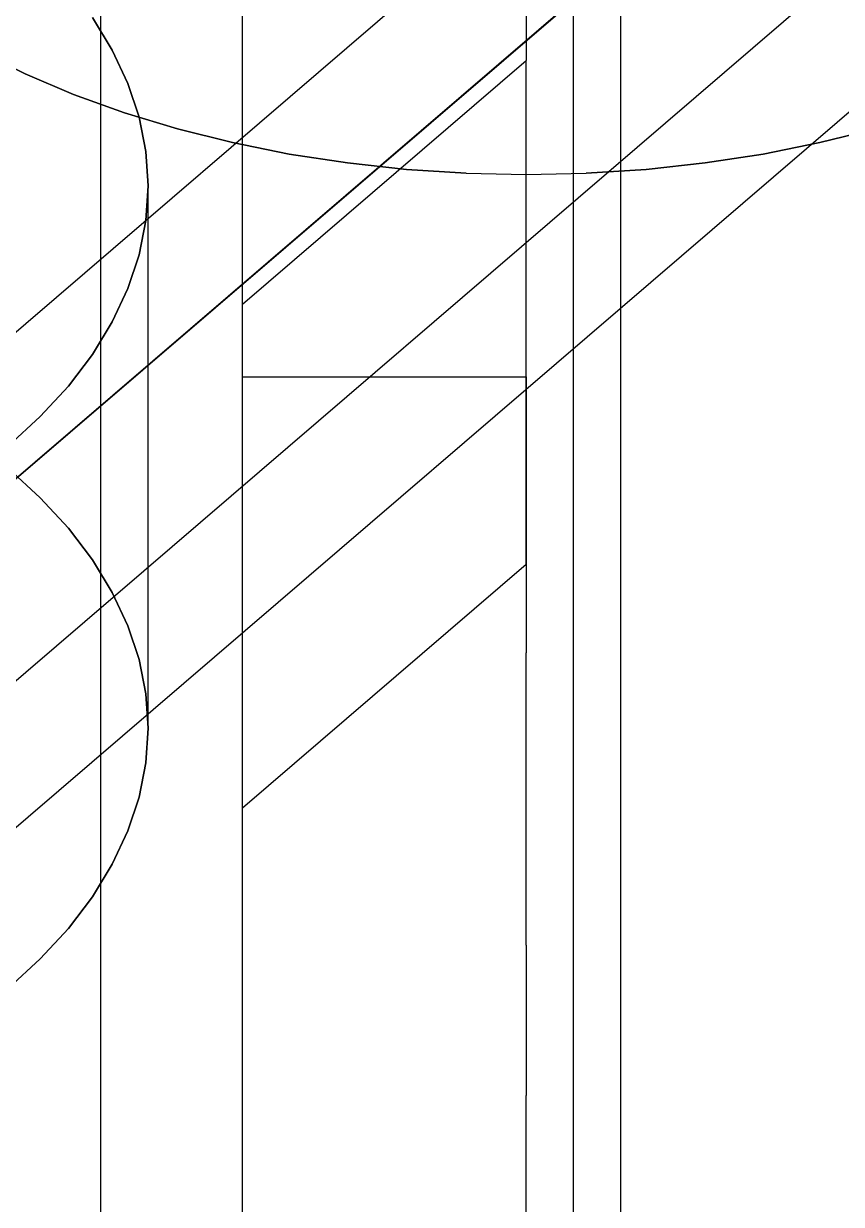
# Model space of a CAD drawing. Header units: millimetres. Extents: x -180 to 1414, y -663 to 972.
# Drawn here: x 589.37 to 606.67, y -445.06 to -420.1 of the extents above; entities that cross this region are included whole.
import ezdxf

# ---------------------------------------------------------------- set-up
doc = ezdxf.new("R2010")
doc.units = ezdxf.units.MM
doc.layers.add('HEAD_SIDE', color=8, linetype='Continuous')

msp = doc.modelspace()

# ---------------------------------------------------------------- linework, layer by layer
at = {"layer": 'HEAD_SIDE'}
for p, q in [((610.663, -408.202), (585.663, -429.663)), ((610.663, -408.202), (585.663, -429.663)), ((588.157, -430.619), (613.157, -409.158)), ((613.157, -409.158), (588.157, -430.619)), ((610.663, -415.574), (585.663, -437.036)), ((610.663, -415.574), (585.663, -437.036)), ((591, -422.293), (591, -415.658)), ((588.157, -437.992), (613.157, -416.53)), ((588.157, -437.992), (613.157, -416.53)), ((594, -426.03), (594, -417.338)), ((600, -417.338), (600, -420.879)), ((591, -426.635), (591, -419.051)), ((601, -420.377), (601, -419.777)), ((602, -420.377), (602, -419.777)), ((591.245, -420.655), (590.825, -419.967)), ((590.825, -419.967), (591.245, -420.655)), ((601, -421.143), (601, -420.377)), ((602, -421.143), (602, -420.377)), ((588.437, -420.684), (589.401, -421.159)), ((589.401, -421.159), (588.437, -420.684)), ((591.574, -421.359), (591.245, -420.655)), ((591.245, -420.655), (591.574, -421.359)), ((594, -426.03), (600, -420.879)), ((600, -431.528), (600, -420.879)), ((589.401, -421.159), (590.424, -421.592)), ((590.424, -421.592), (589.401, -421.159)), ((601, -422.07), (601, -421.143)), ((602, -422.07), (602, -421.143)), ((591.81, -422.076), (591.574, -421.359)), ((591.574, -421.359), (591.81, -422.076)), ((590.424, -421.592), (591.5, -421.98)), ((591.5, -421.98), (590.424, -421.592)), ((591.5, -421.98), (592.624, -422.321)), ((592.624, -422.321), (591.5, -421.98)), ((591.952, -422.8), (591.81, -422.076)), ((591.81, -422.076), (591.952, -422.8)), ((601, -423.153), (601, -422.07)), ((602, -423.153), (602, -422.07)), ((591, -429.083), (591, -422.293)), ((592.624, -422.321), (593.789, -422.613)), ((593.789, -422.613), (592.624, -422.321)), ((606.211, -422.613), (607.376, -422.321)), ((607.376, -422.321), (606.211, -422.613)), ((593.789, -422.613), (594.989, -422.853)), ((594.989, -422.853), (593.789, -422.613)), ((605.011, -422.853), (606.211, -422.613)), ((606.211, -422.613), (605.011, -422.853)), ((592, -423.529), (591.952, -422.8)), ((591.952, -422.8), (592, -423.529)), ((594.989, -422.853), (596.217, -423.042)), ((596.217, -423.042), (594.989, -422.853)), ((603.783, -423.042), (605.011, -422.853)), ((605.011, -422.853), (603.783, -423.042)), ((596.217, -423.042), (597.466, -423.178)), ((597.466, -423.178), (596.217, -423.042)), ((597.466, -423.178), (598.73, -423.259)), ((598.73, -423.259), (597.466, -423.178)), ((601, -424.387), (601, -423.153)), ((601.27, -423.259), (602.534, -423.178)), ((602.534, -423.178), (601.27, -423.259)), ((602, -424.387), (602, -423.153)), ((602.534, -423.178), (603.783, -423.042)), ((603.783, -423.042), (602.534, -423.178)), ((598.73, -423.259), (600, -423.287)), ((598.73, -423.259), (600, -423.287)), ((600, -423.287), (601.27, -423.259)), ((600, -423.287), (601.27, -423.259)), ((591.952, -424.258), (592, -423.529)), ((592, -423.529), (591.952, -424.258)), ((592, -434.997), (592, -423.529)), ((592, -434.997), (592, -423.529)), ((591.81, -424.982), (591.952, -424.258)), ((591.952, -424.258), (591.81, -424.982)), ((601, -425.763), (601, -424.387)), ((602, -425.763), (602, -424.387)), ((591.574, -425.699), (591.81, -424.982)), ((591.81, -424.982), (591.574, -425.699)), ((591.245, -426.403), (591.574, -425.699)), ((591.574, -425.699), (591.245, -426.403)), ((601, -427.275), (601, -425.763)), ((602, -427.275), (602, -425.763)), ((594, -436.679), (594, -426.03)), ((590.825, -427.091), (591.245, -426.403)), ((591.245, -426.403), (590.825, -427.091)), ((591, -434.351), (591, -426.635)), ((590.316, -427.76), (590.825, -427.091)), ((590.825, -427.091), (590.316, -427.76)), ((601, -428.915), (601, -427.275)), ((602, -428.915), (602, -427.275)), ((594, -430.434), (594, -427.568)), ((594, -427.568), (600, -427.568)), ((594, -436.679), (594, -427.568)), ((600, -430.434), (600, -427.568)), ((600, -427.568), (600, -431.528)), ((589.722, -428.404), (590.316, -427.76)), ((590.316, -427.76), (589.722, -428.404)), ((589.046, -429.022), (589.722, -428.404)), ((589.722, -428.404), (589.046, -429.022)), ((601, -430.672), (601, -428.915)), ((602, -430.672), (602, -428.915)), ((591, -435.99), (591, -429.083)), ((589.722, -430.122), (589.046, -429.504)), ((589.046, -429.504), (589.722, -430.122)), ((590.316, -430.766), (589.722, -430.122)), ((589.722, -430.122), (590.316, -430.766)), ((594, -433.402), (594, -430.434)), ((600, -430.434), (600, -433.402)), ((601, -432.537), (601, -430.672)), ((602, -432.537), (602, -430.672)), ((590.825, -431.435), (590.316, -430.766)), ((590.316, -430.766), (590.825, -431.435)), ((591.245, -432.123), (590.825, -431.435)), ((590.825, -431.435), (591.245, -432.123)), ((594, -436.679), (600, -431.528)), ((591.574, -432.827), (591.245, -432.123)), ((591.245, -432.123), (591.574, -432.827)), ((601, -434.5), (601, -432.537)), ((602, -434.5), (602, -432.537)), ((591.81, -433.544), (591.574, -432.827)), ((591.574, -432.827), (591.81, -433.544)), ((594, -436.456), (594, -433.402)), ((600, -436.456), (600, -433.402)), ((591.952, -434.268), (591.81, -433.544)), ((591.81, -433.544), (591.952, -434.268)), ((591, -442.153), (591, -434.351)), ((592, -434.997), (591.952, -434.268)), ((591.952, -434.268), (592, -434.997)), ((601, -436.55), (601, -434.5)), ((602, -436.55), (602, -434.5)), ((591.952, -435.726), (592, -434.997)), ((592, -434.997), (591.952, -435.726)), ((591.81, -436.45), (591.952, -435.726)), ((591.952, -435.726), (591.81, -436.45)), ((591, -442.975), (591, -435.99)), ((591.574, -437.167), (591.81, -436.45)), ((591.81, -436.45), (591.574, -437.167)), ((594, -439.58), (594, -436.456)), ((600, -439.58), (600, -436.456)), ((601, -438.674), (601, -436.55)), ((602, -438.674), (602, -436.55)), ((591.245, -437.871), (591.574, -437.167)), ((591.574, -437.167), (591.245, -437.871)), ((590.825, -438.559), (591.245, -437.871)), ((591.245, -437.871), (590.825, -438.559)), ((590.316, -439.228), (590.825, -438.559)), ((590.825, -438.559), (590.316, -439.228)), ((601, -440.863), (601, -438.674)), ((602, -440.863), (602, -438.674)), ((589.722, -439.872), (590.316, -439.228)), ((590.316, -439.228), (589.722, -439.872)), ((594, -442.759), (594, -439.58)), ((600, -439.58), (600, -442.759)), ((589.046, -440.49), (589.722, -439.872)), ((589.722, -439.872), (589.046, -440.49)), ((601, -443.102), (601, -440.863)), ((602, -443.102), (602, -440.863)), ((591, -450), (591, -442.153)), ((594, -445.975), (594, -442.759)), ((600, -445.975), (600, -442.759)), ((591, -450), (591, -442.975)), ((601, -445.38), (601, -443.102)), ((602, -445.38), (602, -443.102))]:
    msp.add_line(p, q, dxfattribs=at)

doc.saveas('drawing.dxf')
